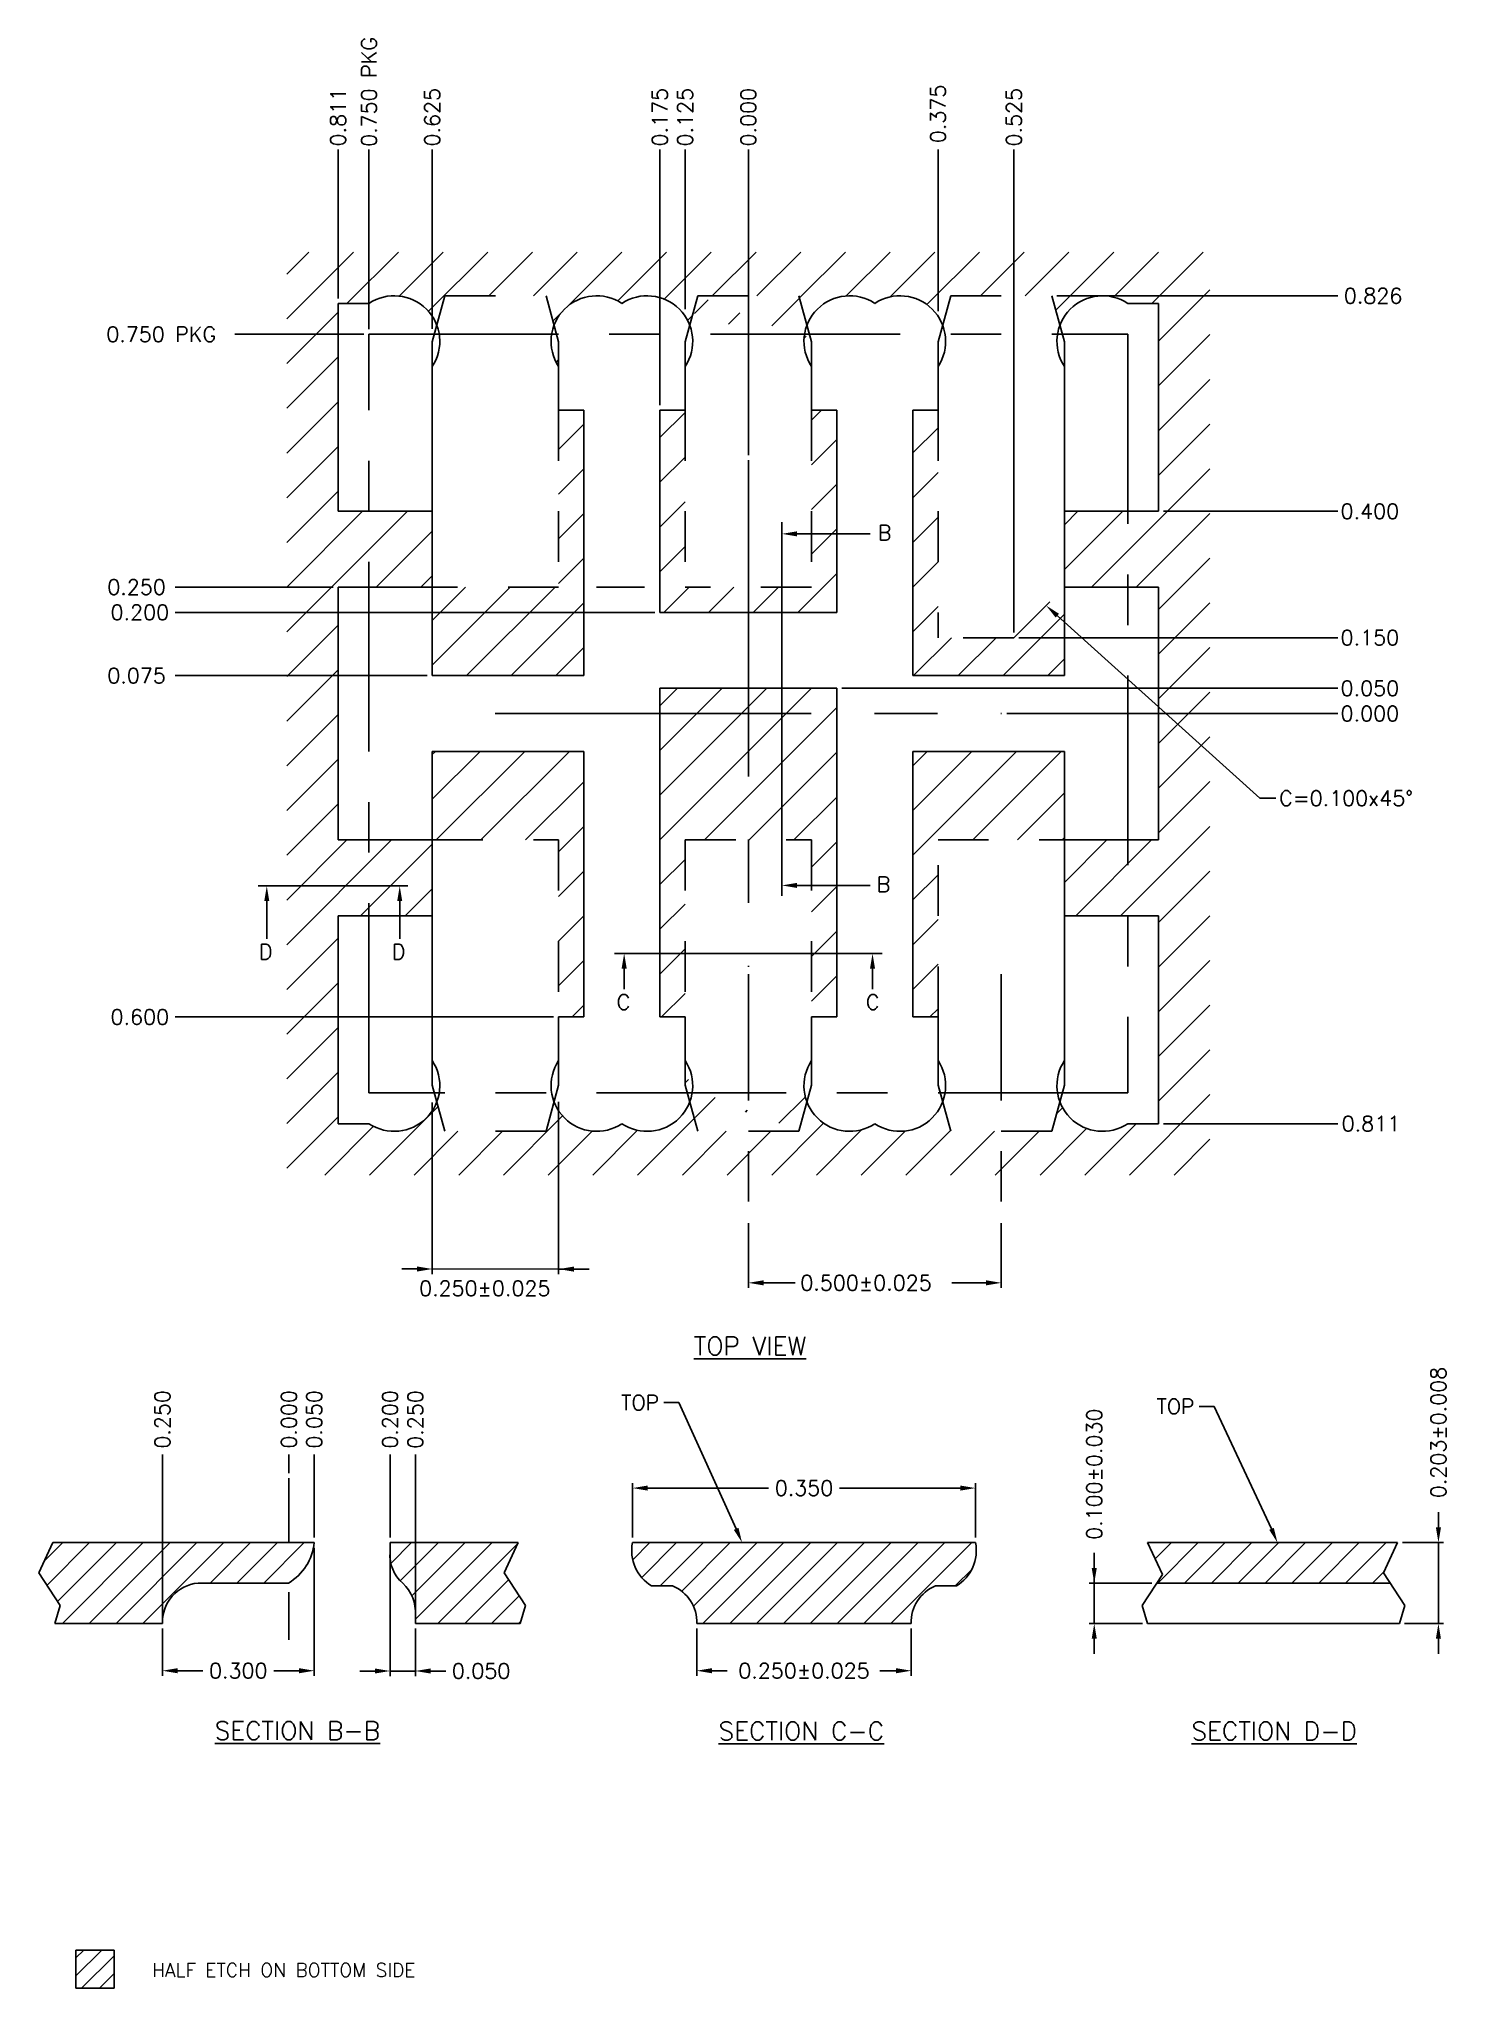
# Model space of a CAD drawing. Extents: x -1.4 to 1.38, y -2.52 to 1.33.
import ezdxf

# ---------------------------------------------------------------- set-up
doc = ezdxf.new("R2010")
doc.units = 0
doc.header["$MEASUREMENT"] = 0
doc.linetypes.add('CENTER', pattern=[2, 1.25, -0.25, 0.25, -0.25])
doc.linetypes.add('HIDDEN', pattern=[0.375, 0.25, -0.125])
doc.layers.get('Defpoints').update_dxf_attribs({"linetype": 'CONTINUOUS'})
for name, color, linetype in [('1', 7, 'CONTINUOUS'), ('3', 7, 'CONTINUOUS'), ('3D', 4, 'CONTINUOUS')]:
    doc.layers.add(name, color=color, linetype=linetype)
doc.styles.add('SIMPLEX', font='SIMPLEX')
doc.styles.get("Standard").update_dxf_attribs({"font": 'ROMANS.SHX'})
doc.dimstyles.new('3D', dxfattribs={"dimtxt": 0.03, "dimasz": 0.03, "dimexe": 0.01, "dimexo": 0.01, "dimgap": 0.01, "dimtad": 0, "dimdec": 3, "dimzin": 0, "dimdsep": 46, "dimtxsty": 'STANDARD', "dimcen": 0.0033, "dimclrd": 256, "dimclre": 256, "dimclrt": 256, "dimadec": 0, "dimazin": 0, "dimtfac": 1, "dimtdec": 3, "dimtofl": 0, "dimtmove": 0, "dimatfit": 3, "dimfxl": 0.18, "dimtolj": 1, "dimtzin": 0, "dimlwd": -1, "dimlwe": -1, "dimarcsym": 0})

# ---------------------------------------------------------------- blocks, each defined once
blk = doc.blocks.new('*D0')
at = {"layer": '3D', "transparency": 16777216}
blk.add_line((-451.2191267645518, -529.0340867672498), (-450.8749756103854, -529.0340867672498), dxfattribs=at)
at = {"layer": 'Defpoints', "color": 0, "transparency": 16777216}
for p in [(-452.0401267645517, -528.22308676725), (-451.2291267645518, -529.0340867672498), (-450.8749756103854, -529.0340867672498)]:
    blk.add_point(p, dxfattribs=at)
at = {"layer": '3D', "transparency": 16777216, "insert": (-450.8092613246711, -529.0340867672498), "char_height": 0.03, "attachment_point": 5}
blk.add_mtext('\\A1;0.811', dxfattribs=at)
blk = doc.blocks.new('*D1')
at = {"layer": '3D', "transparency": 16777216}
blk.add_line((-451.4301267645517, -527.39708676725), (-450.8749756103854, -527.39708676725), dxfattribs=at)
at = {"layer": 'Defpoints', "color": 0, "transparency": 16777216}
for p in [(-451.4401267645517, -527.39708676725), (-450.8749756103854, -527.39708676725), (-452.0401267645517, -528.22308676725)]:
    blk.add_point(p, dxfattribs=at)
at = {"layer": '3D', "transparency": 16777216, "insert": (-450.8049756103854, -527.39708676725), "char_height": 0.03, "attachment_point": 5}
blk.add_mtext('\\A1;0.826', dxfattribs=at)

msp = doc.modelspace()

# ---------------------------------------------------------------- hatches: boundary and pattern name
at = {"layer": '3D'}
h = msp.add_hatch(dxfattribs=at)
h.set_pattern_fill('ANSI31', color=256, scale=0.5, style=0)
h.set_pattern_definition([(45, (-97.30119334058266, -45.05020337012536), (-0.0441941738241592, 0.0441941738241592), [])])
h.paths.add_polyline_path([(-0.3250000000000455, -0.0749999999999318), (-0.3250000000000455, -0.599999999999909), (-0.375, -0.599999999999909), (-0.375, -0.25), (-0.625, -0.25), (-0.625, -0.0749999999999318)], flags=0)
h.paths.add_polyline_path([(0.3250000000000455, -0.599999999999909), (0.375, -0.599999999999909), (0.375, -0.25), (0.625, -0.25), (0.625, -0.0749999999999318), (0.3250000000000455, -0.0749999999999318)], flags=0)
h.paths.add_polyline_path([(0.3250000000000455, 0.6000000000000228), (0.375, 0.6000000000000228), (0.375, 0.1500000000000909), (0.5249999999999773, 0.1500000000000909), (0.625, 0.25), (0.625, 0.0750000000000455), (0.3250000000000455, 0.0750000000000455)], flags=0)
edge = h.paths.add_edge_path(flags=16)
edge.add_arc((0.7001256959401873, 0.7359320650107293), 0.0901256959416385, 56.40037738653656, 213.5332089858896)
edge.add_line((0.6249999999999432, 0.7350000000001274), (0.625, 0.686144808825361))
edge.add_line((0.6000000000000228, 0.8260000000000218), (0.625, 0.7350000000000138))
edge.add_line((0.3999999999999772, 0.8260000000000218), (0.6000000000000228, 0.8260000000000218))
edge.add_line((0.375, 0.7350000000000138), (0.3999999999999772, 0.8260000000000218))
edge.add_line((0.375, 0.686144808825361), (0.3750000000000568, 0.7349999999996726))
edge.add_arc((0.2998743040598128, 0.7359320650107293), 0.0901256959416385, 326.4667910141104, 483.5996226134623)
edge.add_arc((0.2001256959410966, 0.7359320650123209), 0.0901256959401053, 56.40037738621797, 213.5332089880312)
edge.add_line((0.1250000000000568, 0.7350000000003547), (0.1250000000000568, 0.6861448088310454))
edge.add_line((0.1000000000000227, 0.8260000000000218), (0.125, 0.7350000000000138))
edge.add_line((-0.1000000000000227, 0.8260000000000218), (0.1000000000000227, 0.8260000000000218))
edge.add_line((-0.125, 0.7350000000000138), (-0.1000000000000227, 0.8260000000000218))
edge.add_line((-0.1250000000000568, 0.6861448088307043), (-0.125, 0.7349999999996726))
edge.add_arc((-0.2001256959408693, 0.7359320650123209), 0.0901256959401053, 326.4667910119688, 483.5996226137811)
edge.add_arc((-0.2998743040595855, 0.7359320650107293), 0.0901256959416385, 56.40037738654052, 213.5332089858896)
edge.add_line((-0.375, 0.7350000000001274), (-0.3750000000000568, 0.6861448088258159))
edge.add_line((-0.3999999999999772, 0.8260000000000218), (-0.375, 0.7350000000000138))
edge.add_line((-0.6000000000000228, 0.8260000000000218), (-0.3999999999999772, 0.8260000000000218))
edge.add_line((-0.625, 0.7350000000000138), (-0.6000000000000228, 0.8260000000000218))
edge.add_line((-0.625000000000057, 0.6861448088257021), (-0.625000000000057, 0.7349999999999))
edge.add_arc((-0.7001256959404146, 0.7359320650107293), 0.0901256959416385, 326.4667910141104, 483.5996226134623)
edge.add_line((-0.8110000000000354, 0.8110000000000354), (-0.7499999999998864, 0.8109999999999217))
edge.add_line((-0.8110000000000354, 0.400000000000091), (-0.8110000000000354, 0.8110000000000354))
edge.add_line((-0.8110000000000354, 0.400000000000091), (-0.625, 0.400000000000091))
edge.add_line((-0.625, 0.25), (-0.625000000000057, 0.400000000000091))
edge.add_line((-0.8110000000000354, 0.25), (-0.625, 0.25))
edge.add_line((-0.8110000000000354, -0.25), (-0.8110000000000354, 0.2499999999998863))
edge.add_line((-0.8110000000000354, -0.25), (-0.625, -0.25))
edge.add_line((-0.625, -0.3999999999999772), (-0.625, -0.25))
edge.add_line((-0.8110000000000354, -0.3999999999999772), (-0.625, -0.3999999999999772))
edge.add_line((-0.8110000000000354, -0.8109999999999217), (-0.8110000000000354, -0.3999999999999772))
edge.add_line((-0.75, -0.8109999999999217), (-0.8110000000000354, -0.8109999999999217))
edge.add_arc((-0.7001256959404146, -0.7359320650107293), 0.0901256959416385, 236.4003773865357, 393.5332089858882)
edge.add_line((-0.625, -0.7349999999997863), (-0.6249999999999432, -0.6861448088257021))
edge.add_line((-0.6000000000000228, -0.8259999999999081), (-0.625, -0.7349999999999))
edge.add_line((-0.3999999999999772, -0.8259999999999081), (-0.6000000000000228, -0.8259999999999081))
edge.add_line((-0.375, -0.7349999999999), (-0.3999999999999772, -0.8259999999999081))
edge.add_line((-0.3750000000000568, -0.6861448088258159), (-0.375, -0.7350000000001274))
edge.add_arc((-0.2998743040595855, -0.7359320650107293), 0.0901256959416385, 146.4667910141106, 303.5996226134595)
edge.add_arc((-0.2001256959408693, -0.7359320650123209), 0.0901256959401053, 236.4003773862209, 393.5332089880325)
edge.add_line((-0.125, -0.7349999999997863), (-0.125, -0.6861448088307043))
edge.add_line((-0.1000000000000227, -0.8259999999999081), (-0.125, -0.7349999999999))
edge.add_line((0.1000000000000227, -0.8259999999999081), (-0.1000000000000227, -0.8259999999999081))
edge.add_line((0.125, -0.7349999999999), (0.1000000000000227, -0.8259999999999081))
edge.add_line((0.125, -0.6861448088310454), (0.1250000000000568, -0.7350000000003547))
edge.add_arc((0.2001256959410966, -0.7359320650123209), 0.0901256959401053, 146.4667910119675, 303.5996226137791)
edge.add_arc((0.2998743040598128, -0.7359320650107293), 0.0901256959416385, 236.4003773865357, 393.5332089858882)
edge.add_line((0.3750000000000568, -0.7349999999994452), (0.3750000000000568, -0.6861448088254747))
edge.add_line((0.3999999999999772, -0.8259999999999081), (0.375, -0.7349999999999))
edge.add_line((0.6000000000000228, -0.8259999999999081), (0.3999999999999772, -0.8259999999999081))
edge.add_line((0.625, -0.7349999999999), (0.6000000000000228, -0.8259999999999081))
edge.add_line((0.625, -0.686144808825361), (0.625, -0.7350000000000138))
edge.add_arc((0.7001256959401873, -0.7359320650107293), 0.0901256959416385, 146.4667910141118, 303.5996226134654)
edge.add_line((0.8109999999999217, -0.8109999999999217), (0.7499999999997158, -0.8109999999999217))
edge.add_line((0.8109999999999217, -0.3999999999999772), (0.8109999999999217, -0.8109999999999217))
edge.add_line((0.625, -0.3999999999999772), (0.8109999999999217, -0.3999999999999772))
edge.add_line((0.625, -0.25), (0.625, -0.3999999999999772))
edge.add_line((0.625, -0.25), (0.8109999999999217, -0.25))
edge.add_line((0.8109999999999217, 0.25), (0.8109999999999217, -0.25))
edge.add_line((0.625, 0.25), (0.8109999999999217, 0.25))
edge.add_line((0.6249999999999432, 0.400000000000091), (0.625, 0.25))
edge.add_line((0.625, 0.400000000000091), (0.8109999999999217, 0.400000000000091))
edge.add_line((0.8109999999999217, 0.400000000000091), (0.8109999999999217, 0.8110000000000354))
edge.add_line((0.8109999999999217, 0.8110000000000354), (0.7499999999994884, 0.8110000000000354))
h.paths.add_polyline_path([(-0.3250000000000455, 0.0750000000000455), (-0.3250000000000455, 0.6000000000000228), (-0.375, 0.6000000000000228), (-0.375, 0.25), (-0.625, 0.25), (-0.625, 0.0750000000000455)], flags=0)
h.paths.add_polyline_path([(0.125, -0.25), (0.125, -0.599999999999909), (0.1749999999999545, -0.599999999999909), (0.1749999999999545, 0.0500000000000682), (-0.1749999999999545, 0.0500000000000682), (-0.1749999999999545, -0.599999999999909), (-0.125, -0.599999999999909), (-0.125, -0.25)], flags=16)
h.paths.add_polyline_path([(0.125, 0.6000000000000228), (0.125, 0.25), (-0.125, 0.25), (-0.125, 0.6000000000000228), (-0.1749999999999545, 0.6000000000000228), (-0.1749999999999545, 0.2000000000000455), (0.1749999999999545, 0.2000000000000455), (0.1749999999999545, 0.6000000000000228)], flags=0)
edge = h.paths.add_edge_path()
edge.add_line((0.615918998123675, 0.768054846829955), (0.6249999999999432, 0.7350000000002411))
edge.add_line((0.6249999999999432, 0.7350000000002411), (0.6249999999999432, 0.686144808825361))
edge.add_arc((0.7001256959403009, 0.7359320650106156), 0.0901256959417322, 159.1193786375747, 213.5332086753034, ccw=False)
edge = h.paths.add_edge_path()
edge.add_line((0.3750000000000568, 0.686144808825361), (0.3750000000000568, 0.7350000000002411))
edge.add_line((0.3750000000000568, 0.7350000000002411), (0.384081001876325, 0.768054846829955))
edge.add_arc((0.299874304059756, 0.7359320650106156), 0.0901256959416912, -33.533208675323294, 20.88062136243832, ccw=False)
edge = h.paths.add_edge_path()
edge.add_line((0.1250000000000568, 0.7349999999997863), (0.1250000000000568, 0.6861448088310454))
edge.add_arc((0.2001256959411535, 0.7359320650123209), 0.0901256959401233, 159.1193786403562, 213.5332086729353, ccw=False)
edge.add_line((0.1159189981244708, 0.768054846826999), (0.1250000000000568, 0.7349999999997863))
edge = h.paths.add_edge_path()
edge.add_line((-0.625000000000057, 0.7349999999997863), (-0.6159189981237319, 0.7680548468296138))
edge.add_arc((-0.7001256959404146, 0.7359320650107293), 0.0901256959416997, -33.53320867524309, 20.88062136214228, ccw=False)
edge.add_line((-0.625000000000057, 0.6861448088255884), (-0.625000000000057, 0.7349999999997863))
edge = h.paths.add_edge_path()
edge.add_line((-0.6159189981237319, -0.7680548468295001), (-0.625, -0.7349999999999))
edge.add_line((-0.625, -0.7349999999999), (-0.625, -0.6861448088257021))
edge.add_arc((-0.7001256959403577, -0.7359320650107293), 0.0901256959416027, -20.88062136208771, 33.53320867518289, ccw=False)
edge = h.paths.add_edge_path()
edge.add_line((-0.375, -0.7349999999999), (-0.3840810018762681, -0.7680548468295001))
edge.add_arc((-0.2998743040596423, -0.7359320650107293), 0.0901256959416033, 146.4667913248171, 200.8806213620877, ccw=False)
edge.add_line((-0.375, -0.6861448088257021), (-0.375, -0.7349999999999))
edge = h.paths.add_edge_path()
edge.add_line((-0.1159189981243571, -0.7680548468272264), (-0.125, -0.7349999999999))
edge.add_line((-0.125, -0.7349999999999), (-0.125, -0.6861448088307043))
edge.add_arc((-0.2001256959408693, -0.7359320650123209), 0.0901256959401192, -20.880621359817496, 33.53320867319587, ccw=False)
edge = h.paths.add_edge_path()
edge.add_line((0.1250000000000568, -0.7349999999996726), (0.1159189981244708, -0.7680548468268853))
edge.add_arc((0.2001256959410966, -0.7359320650123209), 0.0901256959400669, 146.4667913270448, 200.8806213595892, ccw=False)
edge.add_line((0.1250000000000568, -0.6861448088310454), (0.1250000000000568, -0.7349999999996726))
h.paths.add_polyline_path([(0.9124999999997953, -0.9125000000000227), (-0.9125000000001364, -0.9125000000000227), (-0.9125000000001364, 0.912499999999909), (0.9124999999997953, 0.912499999999909)])
edge = h.paths.add_edge_path()
edge.add_line((0.3750000000000568, -0.7350000000001274), (0.3750000000000568, -0.686144808825361))
edge.add_arc((0.2998743040598128, -0.7359320650107293), 0.0901256959416645, -20.88062136230309, 33.5332086754035, ccw=False)
edge.add_line((0.3840810018763818, -0.7680548468298412), (0.3750000000000568, -0.7350000000001274))
h = msp.add_hatch(dxfattribs=at)
h.set_pattern_fill('ANSI31', color=256, scale=0.3, style=0)
h.set_pattern_definition([(45, (-7.513336790590642, -0.425919216491252), (-0.0265165042944955, 0.0265165042944955), [])])
h.paths.add_polyline_path([(-0.9083078054981683, -1.639455208654226), (-1.374747876106425, -1.639455208654226), (-1.4024009801808, -1.699265683838916), (-1.360513801342335, -1.763798242098573), (-1.37102737740588, -1.799455212242037), (-1.158307805498054, -1.799455212242037, -0.3990603756370457), (-1.087771756998279, -1.719455210447563), (-0.9092559588605126, -1.719455210447563, 0.0026474979880808), (-0.9083078054981115, -1.718891614154358)])
h.paths.add_polyline_path([(-0.8583078054981002, -1.639455208654226), (-0.9083078054981683, -1.639455208654226), (-0.9083078054981115, -1.718891614154244, 0.2380586534206245)])
h.paths.add_polyline_path([(-0.4549963767359487, -1.639455208654226), (-0.7083078054980092, -1.639455208654226), (-0.708307805498066, -1.670421573714293, 0.1978750473132602), (-0.6833078054980888, -1.719455210447677, -0.2261120360369601), (-0.6583078054981684, -1.782878864567123), (-0.6583078054981116, -1.799455212242037), (-0.4512758780354034, -1.799455212242037), (-0.4407623019718585, -1.763798242098573), (-0.4826494808103235, -1.699265683838916)])
h = msp.add_hatch(dxfattribs=at)
h.set_pattern_fill('ANSI31', color=256, scale=0.3, style=0)
h.set_pattern_definition([(45, (0.5598685902560306, 1.024498029957499), (-0.0265165042944955, 0.0265165042944955), [])])
edge = h.paths.add_edge_path()
edge.add_line((0.3700014084221266, -1.724952822902082), (0.4112301889086894, -1.724952822902082))
edge.add_arc((0.3689582521930674, -1.655002489612911), 0.081731057505577, 301.145138864516, 370.9659084772249)
edge.add_line((0.4491969449525186, -1.639455208653885), (-0.2291223974435752, -1.639455208654226))
edge.add_arc((-0.1488837046840672, -1.655002489612911), 0.081731057505577, 169.034091522775, 238.8548611354921)
edge.add_line((-0.1911556413997459, -1.724952822902082), (-0.1499268609131263, -1.724952822902082))
edge.add_arc((-0.1793420681677276, -1.796607004825318), 0.077456931290294, -2.107324085625521, 67.68105233986978, ccw=False)
edge.add_line((-0.1019375208861675, -1.799455208653625), (0.322012068395054, -1.79945520865408))
edge.add_arc((0.3994166156767846, -1.796607004825432), 0.0774569312904354, 112.3189476602085, 182.1073240856201, ccw=False)
h = msp.add_hatch(dxfattribs=at)
h.set_pattern_fill('ANSI31', color=256, scale=0.3, style=0)
h.set_pattern_definition([(45, (-0.1676187299500498, 1.015804620089397), (-0.0265165042944955, 0.0265165042944955), [])])
h.paths.add_polyline_path([(1.2689437744163, -1.719455210447677), (1.255839035745907, -1.699265683838916), (1.283492139820282, -1.639455208654226), (0.7893140438799265, -1.639455208654453), (0.8185446741272244, -1.702677691032249), (0.8076546214905987, -1.719455210447677)])
h = msp.add_hatch(dxfattribs=at)
h.set_pattern_fill('ANSI31', color=256, scale=0.2, style=0)
h.set_pattern_definition([(45, (1.137e-13, 0), (-0.0176776695296637, 0.0176776695296637), [])])
h.paths.add_polyline_path([(-1.2540736090628, -2.520107749661974), (-1.2540736090628, -2.444945716300026), (-1.329235642424862, -2.444945716300026), (-1.329235642424862, -2.520107749661974)])

# ---------------------------------------------------------------- linework, layer by layer
at = {"layer": '1'}
for centre, radius, start, end in [((-0.7001256959404146, 0.7359320650107293), 0.0901256959416385, 326.4667910141091, 123.5996226134611), ((-0.2998743040595855, 0.7359320650107293), 0.0901256959416385, 56.40037738654162, 213.5332089858909), ((-0.2001256959408693, 0.7359320650123209), 0.0901256959401053, 326.4667910119683, 123.5996226137809), ((0.2001256959410966, 0.7359320650123209), 0.0901256959401053, 56.40037738621554, 213.5332089880317), ((0.2998743040598128, 0.7359320650107293), 0.0901256959416385, 326.4667910141091, 123.5996226134611), ((0.7001256959401873, 0.7359320650107293), 0.0901256959416385, 56.40037738653891, 213.5332089858909), ((-0.7001256959404146, -0.7359320650107293), 0.0901256959416385, 236.4003773865353, 33.53320898588909), ((-0.2998743040595855, -0.7359320650107293), 0.0901256959416385, 146.4667910141109, 303.5996226134584), ((-0.2001256959408693, -0.7359320650123209), 0.0901256959401053, 236.4003773862219, 33.53320898803171), ((0.2001256959410966, -0.7359320650123209), 0.0901256959401053, 146.4667910119683, 303.5996226137781), ((0.2998743040598128, -0.7359320650107293), 0.0901256959416385, 236.4003773865353, 33.53320898588909), ((0.7001256959401873, -0.7359320650107293), 0.0901256959416385, 146.4667910141109, 303.5996226134674)]:
    msp.add_arc(centre, radius, start, end, dxfattribs=at)
at = {"layer": '3'}
for p, q in [((-0.8110000000000354, 0.400000000000091), (-0.8110000000000354, 0.8110000000000354)), ((-0.8110000000000354, 0.8110000000000354), (-0.7499999999998864, 0.8109999999999217)), ((0.7499999999994884, 0.8110000000000354), (0.8109999999999217, 0.8110000000000354)), ((0.8109999999999217, 0.8110000000000354), (0.8109999999999217, 0.400000000000091)), ((-0.625, 0.25), (-0.625000000000057, 0.7349999999999)), ((-0.375, 0.7350000000001274), (-0.375, 0.6000000000000228)), ((-0.125, 0.6000000000000228), (-0.125, 0.7349999999996726)), ((0.1250000000000568, 0.7350000000003547), (0.125, 0.6000000000000228)), ((0.375, 0.6000000000000228), (0.3750000000000568, 0.7349999999996726)), ((0.6249999999999432, 0.7350000000001274), (0.625, 0.25)), ((-0.375, 0.6000000000000228), (-0.3250000000000455, 0.6000000000000228)), ((-0.1749999999999545, 0.6000000000000228), (-0.125, 0.6000000000000228)), ((0.125, 0.6000000000000228), (0.1749999999999545, 0.6000000000000228)), ((0.3250000000000455, 0.6000000000000228), (0.375, 0.6000000000000228)), ((-0.8110000000000354, 0.400000000000091), (-0.625, 0.400000000000091)), ((0.625, 0.400000000000091), (0.8109999999999217, 0.400000000000091)), ((-0.8110000000000354, -0.25), (-0.8110000000000354, 0.2499999999998863)), ((-0.8110000000000354, 0.25), (-0.625, 0.25)), ((-0.625, 0.25), (-0.625, 0.0750000000000455)), ((0.625, 0.25), (0.8109999999999217, 0.25)), ((0.625, 0.25), (0.625, 0.0750000000000455)), ((0.1749999999999545, 0.2000000000000455), (-0.1749999999999545, 0.2000000000000455)), ((-0.625, 0.0750000000000455), (-0.3250000000000455, 0.0750000000000455)), ((0.1749999999999545, 0.0500000000000682), (-0.1749999999999545, 0.0500000000000682)), ((0.3250000000000455, 0.0750000000000455), (0.625, 0.0750000000000455)), ((-0.625, -0.0749999999999318), (-0.3250000000000455, -0.0749999999999318)), ((-0.625, -0.25), (-0.625, -0.0749999999999318)), ((0.3250000000000455, -0.0749999999999318), (0.625, -0.0749999999999318)), ((0.625, -0.25), (0.625, -0.0749999999999318)), ((-0.8110000000000354, -0.25), (-0.625, -0.25)), ((-0.625, -0.7349999999997863), (-0.625, -0.25)), ((0.625, -0.25), (0.625, -0.7350000000000138)), ((0.625, -0.25), (0.8109999999999217, -0.25)), ((-0.8110000000000354, -0.8109999999999217), (-0.8110000000000354, -0.3999999999999772)), ((-0.8110000000000354, -0.3999999999999772), (-0.625, -0.3999999999999772)), ((0.625, -0.3999999999999772), (0.8109999999999217, -0.3999999999999772)), ((0.8109999999999217, -0.3999999999999772), (0.8109999999999217, -0.8109999999999217)), ((-0.375, -0.599999999999909), (-0.375, -0.7350000000001274)), ((-0.375, -0.599999999999909), (-0.3250000000000455, -0.599999999999909)), ((-0.1749999999999545, -0.599999999999909), (-0.125, -0.599999999999909)), ((-0.125, -0.7349999999997863), (-0.125, -0.599999999999909)), ((0.125, -0.599999999999909), (0.1250000000000568, -0.7350000000003547)), ((0.125, -0.599999999999909), (0.1749999999999545, -0.599999999999909)), ((0.3250000000000455, -0.599999999999909), (0.375, -0.599999999999909)), ((0.3750000000000568, -0.7349999999994452), (0.375, -0.599999999999909)), ((-0.75, -0.8109999999999217), (-0.8110000000000354, -0.8109999999999217)), ((0.8109999999999217, -0.8109999999999217), (0.7499999999997158, -0.8109999999999217)), ((-1.374747876106425, -1.639455208654226), (-1.4024009801808, -1.699265683838916)), ((-1.374747876106368, -1.639455208654226), (-0.8583078054981002, -1.639455208654226)), ((-0.708307805498066, -1.639455208654226), (-0.4549963767358918, -1.639455208654226)), ((-0.7083078054980092, -1.639455208654226), (-0.708307805498066, -1.670421573714406)), ((-0.4549963767359487, -1.639455208654226), (-0.4826494808103235, -1.699265683838916)), ((-0.2291223974435752, -1.639455208654226), (0.4491969449525186, -1.639455208653885)), ((0.7893140438799265, -1.639455208654453), (1.283492139820282, -1.639455208654226)), ((0.7893140438799265, -1.639455208654226), (0.8185446741272244, -1.702677691032249)), ((1.283492139820282, -1.639455208654226), (1.255839035745907, -1.699265683838916)), ((-1.4024009801808, -1.699265683838916), (-1.360513801342335, -1.763798242098573)), ((-1.087771756999131, -1.719455210447563), (-0.9092559588605126, -1.719455210447563)), ((-0.4826494808103235, -1.699265683838916), (-0.4407623019718585, -1.763798242098573)), ((-0.1499268609131263, -1.724952822902082), (-0.1911556413997459, -1.724952822902082)), ((0.3700014084221266, -1.724952822902082), (0.4112301889086894, -1.724952822902082)), ((0.8185446741272244, -1.702677691032249), (0.7788721813226402, -1.763798242098573)), ((1.268943774416413, -1.719455210447677), (0.8076546214905987, -1.719455210447677)), ((1.255839035745907, -1.699265683838916), (1.297726214584372, -1.763798242098573)), ((-1.360513801342335, -1.763798242098573), (-1.371027377404971, -1.799455212238854)), ((-0.6583078054981684, -1.771911139142275), (-0.6583078054981116, -1.799455212242037)), ((-0.4407623019718585, -1.763798242098573), (-0.4512758780344939, -1.799455212238854)), ((0.7788721813226402, -1.763798242098573), (0.7893857573852188, -1.799455212238854)), ((1.297726214584372, -1.763798242098573), (1.287212638521737, -1.799455212238854)), ((-1.37102737740588, -1.799455212242037), (-1.158307805498054, -1.799455212242037)), ((-1.158307805498225, -1.793758804585877), (-1.158307805498168, -1.799455212242037)), ((-0.6583078054980547, -1.799455212242037), (-0.4512758780354602, -1.799455212242037)), ((0.322012068395054, -1.79945520865408), (-0.1019375208861675, -1.799455208653625)), ((0.789385757384423, -1.799455212236125), (1.287284352026233, -1.799455212242037)), ((-1.2540736090628, -2.444945716300026), (-1.329235642424862, -2.444945716300026)), ((-1.329235642424862, -2.444945716300026), (-1.329235642424862, -2.520107749661974)), ((-1.2540736090628, -2.520107749661974), (-1.2540736090628, -2.444945716300026)), ((-1.329235642424862, -2.520107749661974), (-1.2540736090628, -2.520107749661974))]:
    msp.add_line(p, q, dxfattribs=at)
for points in [[(-0.3250000000000455, 0.6000000000000228), (-0.3250000000000455, 0.0750000000000455)], [(-0.1749999999999545, 0.2000000000000455), (-0.1749999999999545, 0.6000000000000228)], [(0.1749999999999545, 0.6000000000000228), (0.1749999999999545, 0.2000000000000455)], [(0.3250000000000455, 0.0750000000000455), (0.3250000000000455, 0.6000000000000228)], [(0.8109999999999217, 0.25), (0.8109999999999217, -0.25)], [(-0.1749999999999545, -0.599999999999909), (-0.1749999999999545, 0.0500000000000682)], [(0.1749999999999545, 0.0500000000000682), (0.1749999999999545, -0.599999999999909)], [(-0.3250000000000455, -0.0749999999999318), (-0.3250000000000455, -0.599999999999909)], [(0.3250000000000455, -0.599999999999909), (0.3250000000000455, -0.0749999999999318)]]:
    msp.add_lwpolyline(points, dxfattribs=at)
for centre, radius, start, end in [((-0.9620012184551001, -1.62964107641153), 0.1041568100622291, 300.4244917637935, 354.5933083670726), ((-0.1488837046840672, -1.655002489612911), 0.081731057505577, 169.0340915227758, 238.8548611354914), ((0.3689582521930674, -1.655002489612911), 0.081731057505577, 301.1451388645175, 10.96590847722421), ((-0.6362831860989218, -1.664589521711263), 0.072260353100144, 175.3706867978392, 229.4005799278729), ((-1.080903258216494, -1.79660700841373), 0.0774569312904354, 95.08738828417525, 182.1073240856203), ((-0.7373467390597171, -1.777395001854984), 0.0792289452712853, 356.0310766642903, 46.99513209378763), ((-0.1793420681677276, -1.796607004825318), 0.077456931290294, 357.8926759143732, 67.6810523398679), ((0.3994166156767846, -1.796607004825432), 0.0774569312904354, 112.3189476602083, 182.1073240856203)]:
    msp.add_arc(centre, radius, start, end, dxfattribs=at)
at = {"layer": '3D'}
for p, q in [((-0.8110000000000354, 0.8210000000000263), (-0.8110000000000354, 1.115636536484657)), ((-0.75, 0.7599999999999909), (-0.75, 1.115636536484657)), ((-0.625, 0.7608096001348486), (-0.625, 1.115636536484657)), ((-0.1749999999999545, 0.6100000000000138), (-0.1749999999999545, 1.115636536484657)), ((-0.125, 0.799629570164484), (-0.125, 1.115636536484657)), ((0, 0.5108067137630316), (0, 1.115636536484657)), ((0.375, 0.7954301149728736), (0.375, 1.115636536484657)), ((0.5249999999999773, 0.1600000000000818), (0.5249999999999773, 1.115636536484657)), ((-0.7599999999999909, 0.75), (-1.015030968027303, 0.75)), ((0.8209999999999126, 0.400000000000091), (1.165151154166267, 0.400000000000091)), ((0.0660699066958159, -0.3603865548556087), (0.0660699066958159, 0.3782741492881314)), ((-0.8210000000000263, 0.25), (-1.133035470645609, 0.25)), ((-0.2999279976088473, 0.25), (-0.2055677060549215, 0.25)), ((-0.1849999999999454, 0.2000000000000455), (-1.133035470645609, 0.2000000000000455)), ((0.5349999999999682, 0.1500000000000909), (1.165151154166267, 0.1500000000000909)), ((-0.6349999999999909, 0.0750000000000455), (-1.133035470645609, 0.0750000000000455)), ((0.1849999999999454, 0.0500000000000682), (1.165151154166267, 0.0500000000000682)), ((0.5108067137631452, 0), (1.16515115416621, 0)), ((1.011491448432934, -0.1674364558191428), (1.042597946461512, -0.1674364558191428)), ((-0.9694037840714032, -0.3409399493657474), (-0.6734904488988036, -0.3409399493657474)), ((0.0960699066957887, -0.3398471828156744), (0.2405234562114629, -0.3398471828156744)), ((-0.9520754026692657, -0.3709399493657202), (-0.9520754026692657, -0.4456079130026183)), ((-0.6892451198081062, -0.3709399493657202), (-0.6892451198081062, -0.4456079130026183)), ((-0.2646436878557097, -0.4742822103701201), (0.2644425948360549, -0.4742822103701201)), ((-0.2455128221741916, -0.5042822103700928), (-0.2455128221741916, -0.5451403893094949)), ((-0.3849999999999909, -0.599999999999909), (-1.133035470645609, -0.599999999999909)), ((-0.625, -0.7689246412987814), (-0.625, -1.108592332512785)), ((-0.375, -0.7677282542897502), (-0.375, -1.108592332512785)), ((0, -1.007416877098307), (0, -1.135720262120685)), ((0.500000000000057, -1.007416877098307), (0.500000000000057, -1.135720262120685)), ((-0.6549999999999728, -1.098335120008755), (-0.6850000000000023, -1.098335120008755)), ((-0.375, -1.098592332512794), (-0.625, -1.098335120008755)), ((-0.375, -1.098592332512794), (-0.3422266500724049, -1.098592332512794)), ((-0.3450000000000273, -1.098592332512794), (-0.3149999999999977, -1.098592332512794)), ((0.0299999999999727, -1.125720262120694), (0.0925286177308635, -1.125720262120694)), ((0.4700000000000842, -1.125720262120694), (0.4020520510123334, -1.125720262120694)), ((-0.1374245792621878, -1.362498490606185), (-0.1671010505119739, -1.362498490606185)), ((-0.0240898680699502, -1.612199658874033), (-0.1374245792621878, -1.362498490606185)), ((0.9209978344440514, -1.370201575819237), (0.8913213631943222, -1.370201575819237)), ((1.034332545636345, -1.61219965887426), (0.9209978344440514, -1.370201575819237)), ((-1.158307805498111, -1.78945521224341), (-1.158307805498111, -1.464913234628966)), ((-0.9083078054981683, -1.502115630379194), (-0.9083078054981683, -1.464913234628966)), ((-0.8583078054981002, -1.629455208654235), (-0.8583078054981002, -1.464913234628966)), ((-0.7083078054980092, -1.629455208654235), (-0.7083078054980092, -1.464913234628966)), ((-0.6583078054980547, -1.789455212242046), (-0.6583078054980547, -1.465253436638931)), ((-0.2291223974436889, -1.629455208654235), (-0.2291223974436889, -1.521579999907999)), ((-0.1991223974437162, -1.531579999907989), (0.0400372737544217, -1.531579999907989)), ((0.4191969449525459, -1.531579999907989), (0.180037273754408, -1.531579999907989)), ((0.4491969449525186, -1.629455208653894), (0.4491969449525186, -1.521579999907999)), ((1.364276914914739, -1.609455208654253), (1.364276914914739, -1.57945520865428)), ((-0.8583078054981569, -1.649455208654217), (-0.8583078054981569, -1.902687972081594)), ((-0.708307805498066, -1.649455208654217), (-0.708307805498066, -1.90324765925925)), ((1.293492139820273, -1.639455208654226), (1.37427691491473, -1.639455208654226)), ((1.364276914914739, -1.639455208654226), (1.364276914914739, -1.799455212238854)), ((0.68383514635309, -1.689455210447704), (0.68383514635309, -1.659455210447731)), ((0.68383514635309, -1.719455210447677), (0.68383514635309, -1.689455210447704)), ((0.7976546214906648, -1.719455210447677), (0.673835146353099, -1.719455210447677)), ((0.6838351463531467, -1.799455212238854), (0.683835146353033, -1.719455210447677)), ((-1.158307805498111, -1.809455212243392), (-1.158307805498111, -1.902687972081594)), ((-0.6583078054980547, -1.809455212242028), (-0.6583078054980547, -1.90324765925925)), ((-0.1019375208861675, -1.809455208653616), (-0.1019375208861675, -1.902687972081594)), ((0.322012068395054, -1.809455208654071), (0.322012068395054, -1.902687972081594)), ((0.7793857573852279, -1.799455212238854), (0.673835146353099, -1.799455212238854)), ((1.297212638521727, -1.799455212238854), (1.37427691491473, -1.799455212238854)), ((0.68383514635309, -1.829455212238826), (0.68383514635309, -1.859455212238799)), ((1.364276914914739, -1.829455212238826), (1.364276914914739, -1.859455212238799)), ((-1.128307805498138, -1.892687972081603), (-1.078307805498127, -1.892687972081603)), ((-0.8883078054981297, -1.892687972081603), (-0.938307805498141, -1.892687972081603)), ((-0.7383078054980388, -1.893247659259259), (-0.7683078054980684, -1.893247659259259)), ((-0.708307805498066, -1.893247659259259), (-0.6583078054980547, -1.893247659259259)), ((-0.628307805498082, -1.893247659259259), (-0.5983078054980524, -1.893247659259259)), ((-0.0719375208861948, -1.892687972081603), (-0.0418877195024265, -1.892687972081603)), ((0.2920120683950813, -1.892687972081603), (0.2600785678352508, -1.892687972081603))]:
    msp.add_line(p, q, dxfattribs=at)
at = {"layer": '3D', "linetype": 'HIDDEN', "ltscale": 0.3}
for p, q in [((-0.625, 0.7350000000000138), (-0.6000000000000228, 0.8260000000000218)), ((-0.6000000000000228, 0.8260000000000218), (-0.3999999999999772, 0.8260000000000218)), ((-0.3999999999999772, 0.8260000000000218), (-0.375, 0.7350000000000138)), ((-0.125, 0.7350000000000138), (-0.1000000000000227, 0.8260000000000218)), ((-0.1000000000000227, 0.8260000000000218), (0.1000000000000227, 0.8260000000000218)), ((0.1000000000000227, 0.8260000000000218), (0.125, 0.7350000000000138)), ((0.375, 0.7350000000000138), (0.3999999999999772, 0.8260000000000218)), ((0.3999999999999772, 0.8260000000000218), (0.6000000000000228, 0.8260000000000218)), ((0.6000000000000228, 0.8260000000000218), (0.625, 0.7350000000000138)), ((-0.375, 0.6000000000000228), (-0.375, 0.25)), ((-0.125, 0.6000000000000228), (-0.125, 0.25)), ((0.125, 0.6000000000000228), (0.125, 0.25)), ((0.375, 0.6000000000000228), (0.375, 0.1500000000000909)), ((-0.375, 0.25), (-0.625, 0.25)), ((0.125, 0.25), (-0.125, 0.25)), ((0.5249999999999773, 0.1500000000000909), (0.625, 0.25)), ((0.5249999999999773, 0.1500000000000909), (0.375, 0.1500000000000909)), ((-0.625, -0.25), (-0.375, -0.25)), ((-0.375, -0.25), (-0.375, -0.599999999999909)), ((-0.125, -0.25), (0.125, -0.25)), ((-0.125, -0.25), (-0.125, -0.599999999999909)), ((0.125, -0.25), (0.125, -0.599999999999909)), ((0.375, -0.25), (0.625, -0.25)), ((0.375, -0.599999999999909), (0.375, -0.25)), ((-0.6000000000000228, -0.8259999999999081), (-0.625, -0.7349999999999)), ((-0.375, -0.7349999999999), (-0.3999999999999772, -0.8259999999999081)), ((-0.1000000000000227, -0.8259999999999081), (-0.125, -0.7349999999999)), ((0.125, -0.7349999999999), (0.1000000000000227, -0.8259999999999081)), ((0.3999999999999772, -0.8259999999999081), (0.375, -0.7349999999999)), ((0.625, -0.7349999999999), (0.6000000000000228, -0.8259999999999081)), ((-0.3999999999999772, -0.8259999999999081), (-0.6000000000000228, -0.8259999999999081)), ((0.1000000000000227, -0.8259999999999081), (-0.1000000000000227, -0.8259999999999081)), ((0.6000000000000228, -0.8259999999999081), (0.3999999999999772, -0.8259999999999081))]:
    msp.add_line(p, q, dxfattribs=at)
at = {"layer": '3D', "linetype": 'CENTER', "ltscale": 0.5}
for p, q in [((0, 0.5008067137630406), (0, -0.5008067137630406)), ((-0.5008067137629268, 0), (0.5008067137631543, 0))]:
    msp.add_line(p, q, dxfattribs=at)
at = {"layer": '3D', "linetype": 'CENTER', "ltscale": 0.2}
for p, q in [((0, -0.5150913710037912), (0, -0.997416877098317)), ((0.500000000000057, -0.5150913710037912), (0.500000000000057, -0.997416877098317))]:
    msp.add_line(p, q, dxfattribs=at)
at = {"layer": '3D', "linetype": 'CENTER', "ltscale": 0.1}
msp.add_line((-0.9083078054981683, -1.512115630379184), (-0.9083078054981115, -1.831665352307709), dxfattribs=at)
at = {"layer": '3D', "color": 2, "linetype": 'CENTER', "ltscale": 0.3}
msp.add_lwpolyline([(-0.75, 0.75), (0.75, 0.75), (0.75, -0.75), (-0.75, -0.75)], close=True, dxfattribs=at)
at = {"layer": '3D'}
for points in [[(0.0960699066957887, 0.3552987325711001), (0.2405234562114629, 0.3552987325711001)], [(0.6108999491356144, 0.1935308534608566), (1.011491448432934, -0.1674364558191428)], [(0.2455128221741916, -0.5042822103700928), (0.2455128221741916, -0.5451403893094949)]]:
    msp.add_lwpolyline(points, dxfattribs=at)
for points in [[(0.0960699066957887, 0.3502987325711047), (0.0660699066958159, 0.3552987325711001), (0.0960699066957887, 0.3602987325710956)], [(0.607552897822302, 0.1898163888283761), (0.5886131613405042, 0.2136131613406178), (0.6142470004488702, 0.1972453180934508)], [(-0.957075402669261, -0.3709399493657202), (-0.9520754026692657, -0.3409399493657474), (-0.9470754026692701, -0.3709399493657202)], [(-0.6942451198081017, -0.3709399493657202), (-0.6892451198081062, -0.3409399493657474), (-0.6842451198081108, -0.3709399493657202)], [(0.0960699066957887, -0.3448471828156698), (0.0660699066958159, -0.3398471828156744), (0.0960699066957887, -0.3348471828156789)], [(-0.250512822174187, -0.5042822103700928), (-0.2455128221741916, -0.4742822103701201), (-0.2405128221741961, -0.5042822103700928)], [(0.2405128221741961, -0.5042822103700928), (0.2455128221741916, -0.4742822103701201), (0.250512822174187, -0.5042822103700928)], [(-0.6549999999999728, -1.093335120008759), (-0.6549999999999728, -1.10333512000875), (-0.625, -1.098335120008755)], [(-0.3450000000000273, -1.093592332512798), (-0.3450000000000273, -1.103592332512789), (-0.375, -1.098592332512794)], [(0.0299999999999727, -1.120720262120698), (0.0299999999999727, -1.130720262120689), (0, -1.125720262120694)], [(0.4700000000000842, -1.120720262120698), (0.4700000000000842, -1.130720262120689), (0.500000000000057, -1.125720262120694)], [(-0.1991223974437162, -1.526579999907994), (-0.1991223974437162, -1.536579999907985), (-0.2291223974436889, -1.531579999907989)], [(0.4191969449525459, -1.526579999907994), (0.4191969449525459, -1.536579999907985), (0.4491969449525186, -1.531579999907989)], [(-0.0195472764399369, -1.610242989708694), (-0.0123498530776374, -1.639455208654226), (-0.0286324596999066, -1.614156328039371)], [(1.038875137266359, -1.610242989708808), (1.046072560628658, -1.639455208654226), (1.029789954006332, -1.614156328039598)], [(1.359276914914744, -1.609455208654253), (1.369276914914735, -1.609455208654253), (1.364276914914739, -1.639455208654226)], [(0.6788351463530944, -1.689455210447704), (0.6888351463530853, -1.689455210447704), (0.68383514635309, -1.719455210447677)], [(0.6788351463530944, -1.829455212238826), (0.6888351463530853, -1.829455212238826), (0.68383514635309, -1.799455212238854)], [(1.359276914914744, -1.829455212238826), (1.369276914914735, -1.829455212238826), (1.364276914914739, -1.799455212238854)], [(-1.128307805498138, -1.887687972081607), (-1.128307805498138, -1.897687972081598), (-1.158307805498111, -1.892687972081603)], [(-0.8883078054981297, -1.887687972081607), (-0.8883078054981297, -1.897687972081598), (-0.8583078054981569, -1.892687972081603)], [(-0.7383078054980388, -1.888247659259263), (-0.7383078054980388, -1.898247659259254), (-0.708307805498066, -1.893247659259259)], [(-0.628307805498082, -1.888247659259263), (-0.628307805498082, -1.898247659259254), (-0.6583078054980547, -1.893247659259259)], [(-0.0719375208861948, -1.887687972081607), (-0.0719375208861948, -1.897687972081598), (-0.1019375208861675, -1.892687972081603)], [(0.2920120683950813, -1.887687972081607), (0.2920120683950813, -1.897687972081598), (0.322012068395054, -1.892687972081603)]]:
    msp.add_solid(points, dxfattribs=at)

# ---------------------------------------------------------------- texts
for s, p in [('0.750 PKG', (-0.7349999999999568, 1.120438565207564)), ('0.811', (-0.7959999999999923, 1.121350822198792)), ('0.625', (-0.6099999999999568, 1.121350822198905)), ('0.175', (-0.1599999999999113, 1.121350822198905)), ('0.125', (-0.1099999999999568, 1.121350822198905)), ('0.000', (0.0150000000000432, 1.121350822198905)), ('0.525', (0.5400000000000205, 1.121350822198905))]:
    msp.add_text(s, height=0.03, rotation=90, dxfattribs=at).set_placement(p)
for s, p in [('0.750 PKG', (-1.269316682312989, 0.7350000000000138)), ('0.400', (1.170865439880572, 0.3850000000001046)), ('0.250', (-1.26732118493129, 0.2350000000000136)), ('0.150', (1.170865439880572, 0.1350000000001046)), ('0.075', (-1.26732118493129, 0.0600000000000591)), ('0.050', (1.170865439880572, 0.0350000000000819)), ('0.000', (1.170865439880515, -0.0149999999999864)), ('C=0.100x45%%D', (1.049331056696416, -0.1824364558191291)), ('B', (0.2537357518673957, -0.352581005860543)), ('D', (-0.9675274104033633, -0.4860232653134063)), ('D', (-0.7046971275422039, -0.4860232653134063)), ('C', (-0.2602505441939797, -0.5855557416202828)), ('0.500%%P0.025', (0.1028571428571467, -1.14072026212068)), ('0.250%%P0.025', (-0.6509707701271168, -1.151722435999431))]:
    msp.add_text(s, height=0.03, dxfattribs=at).set_placement(p)
at = {"layer": '3D', "char_height": 0.03, "attachment_point": 5, "rotation": 90}
for s, insert in [('\\A1;0.375', (0.3750000000000568, 1.185636536484594)), ('\\A1;0.203%%P0.008', (1.364276914914796, -1.421685595150961)), ('\\A1;0.250', (-1.158307805498054, -1.395627520343396)), ('\\A1;0.000', (-0.9083078054981115, -1.395627520343396)), ('\\A1;0.050', (-0.8583078054980433, -1.395627520343396)), ('\\A1;0.200', (-0.7083078054979524, -1.395627520343396)), ('\\A1;0.250', (-0.6583078054979979, -1.395967722353361)), ('\\A1;0.100%%P0.030', (0.6838351463531467, -1.504158385589562))]:
    msp.add_mtext(s, dxfattribs=dict(at, insert=insert))
at = {"layer": '3D', "attachment_point": 5}
for s, insert, char_height in [('\\A1;B', (0.2694500375816915, 0.3575649095262179), 0.03), ('\\A1;0.200', (-1.203035470645602, 0.2000000000000455), 0.03), ('\\A1;C', (0.2457751001543897, -0.5705557416202965), 0.03), ('\\A1;0.600', (-1.203035470645602, -0.599999999999909), 0.03), ('{\\LTOP VIEW}', (0.0033780110487669, -1.250502883458921), 0.036), ('\\A1;0.350', (0.1100372737544148, -1.531579999907989), 0.03), ('\\A1;0.300', (-1.008307805498134, -1.892687972081603), 0.03), ('\\A1;0.050', (-0.5283078054980593, -1.893247659259259), 0.03), ('\\A1;0.250%%P0.025', (0.1100372737544717, -1.892687972081603), 0.03), ('{\\LSECTION B-B}', (-0.8914852633822079, -2.01128240911089), 0.036), ('{\\LSECTION C-C}', (0.1047649704617584, -2.012007818827555), 0.036), ('{\\LSECTION D-D}', (1.039635452810443, -2.012007818827555), 0.036)]:
    msp.add_mtext(s, dxfattribs=dict(at, insert=insert, char_height=char_height))
at = {"layer": '3D', "style": 'SIMPLEX'}
for s, insert, char_height, attachment_point in [('\\A1;TOP', (-0.1764279414761631, -1.377336726231078), 0.0296764712496865, 9), ('\\A1;TOP', (0.8819944722301329, -1.38503981144413), 0.0296764712496865, 9), ('HALF ETCH ON BOTTOM SIDE', (-0.9185544224752675, -2.484664081888354), 0.027, 5)]:
    msp.add_mtext(s, dxfattribs=dict(at, insert=insert, char_height=char_height, attachment_point=attachment_point))

# ---------------------------------------------------------------- dimensions: what is measured, and where the dimension line sits
at = {"layer": '3D'}
for feature_location, offset, picture, middle in [((0.6000000000000228, 0.8260000000000218), (0.5651511541662441, 0), '*D1', (1.23515115416626, 0.8260000000000218)), ((0.8109999999999217, -0.8109999999999217), (0.35415115416634524, 0), '*D0', (1.230865439880574, -0.8109999999999217))]:
    dim = msp.add_ordinate_dim(feature_location=feature_location, offset=offset, dtype=0, origin=(0, 0), dimstyle='3D', dxfattribs=at)
    dim.commit()
    dim.dimension.update_dxf_attribs({"geometry": picture, "text_midpoint": middle, "insert": (452.0401267645517, 528.22308676725)})

doc.saveas('drawing.dxf')
